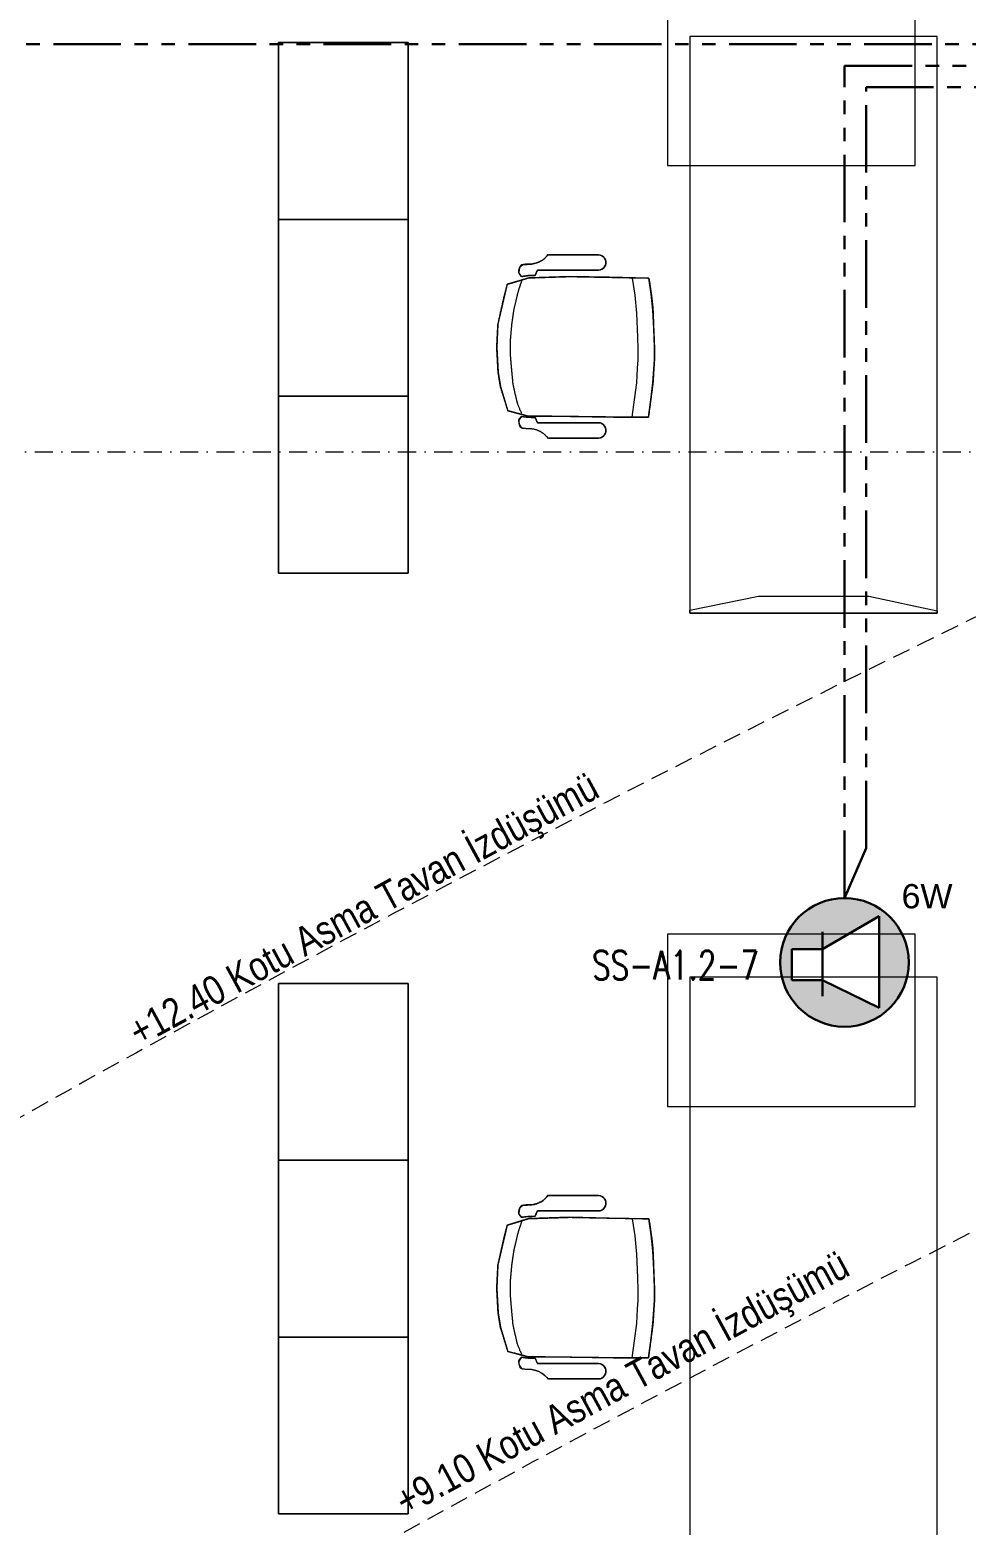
# Model space of a CAD drawing. Extents: x -1299 to 23780, y -3010 to 8106.
# Drawn here: x 7514 to 7839, y 1299 to 1818 of the extents above; entities that cross this region are included whole.
import ezdxf

# ---------------------------------------------------------------- set-up
doc = ezdxf.new("R2010")
doc.units = 0
doc.header["$LTSCALE"] = 25
doc.header["$MEASUREMENT"] = 0
for name, pattern in [('DASHDOT2', [0.5, 0.25, -0.125, 0, -0.125]), ('DOT2', [0.125, 0, -0.125]), ('HIDDEN', [0.375, 0.25, -0.125]), ('PHANTOM2', [1.25, 0.625, -0.125, 0.125, -0.125, 0.125, -0.125])]:
    doc.linetypes.add(name, pattern=pattern)
doc.layers.get('0').update_dxf_attribs({"color": 9, "lineweight": 9})
for name, color, linetype, lineweight in [('05', 9, 'Continuous', 9), ('20', 9, 'DOT2', 9), ('21', 9, 'Continuous', 9), ('35', 9, 'Continuous', 9), ('40', 9, 'Continuous', 9), ('E-KABLO', 7, 'Continuous', 30), ('E-YAZI', 7, 'Continuous', 30), ('Seslendirme', 7, 'Continuous', 30)]:
    doc.layers.add(name, color=color, linetype=linetype, lineweight=lineweight)
doc.styles.add('Arial', font='arial.ttf', dxfattribs={"height": 2.5})
doc.styles.add('ILGAZ', font='txttw.shx')
doc.styles.add('MuuM_TEXT-STANDART', font='ARIALN.TTF')

# ---------------------------------------------------------------- blocks, each defined once
blk = doc.blocks.new('Group-41-1')
for p, q in [((384804.5645, 69162.035), (384804.5645, 69161.585)), ((384805.1779, 69162.035), (384804.5645, 69162.035)), ((384805.1779, 69161.585), (384805.1779, 69162.035)), ((384804.5645, 69161.585), (384805.1779, 69161.585))]:
    blk.add_line(p, q)
at = {"flags": 128}
blk.add_lwpolyline([(384804.5645, 69162.035), (384805.1779, 69162.035), (384805.1779, 69161.585), (384804.5645, 69161.585)], close=True, dxfattribs=at)
blk = doc.blocks.new('Group-42-1')
at = {"layer": '05', "color": 7}
for p in [(-1.2267, 0), (-0.6133, 0), (0, 0)]:
    blk.add_blockref('Group-41-1', p, dxfattribs=at)
blk = doc.blocks.new('Group-258-1')
at = {"linetype": 'Continuous'}
for p, q in [((384800.0983, 69164.505), (384800.0936, 69164.5084)), ((384800.71, 69164.505), (384800.7146, 69164.5084)), ((384800.2257, 69164.3995), (384800.1668, 69164.4084)), ((384800.2892, 69164.3936), (384800.2257, 69164.3995)), ((384800.3717, 69164.3904), (384800.2892, 69164.3936)), ((384800.4137, 69164.389), (384800.3717, 69164.3904)), ((384800.4502, 69164.389), (384800.4137, 69164.389)), ((384800.4792, 69164.3908), (384800.4502, 69164.389)), ((384800.5299, 69164.394), (384800.4792, 69164.3908)), ((384800.5895, 69164.4019), (384800.5299, 69164.394)), ((384800.6491, 69164.4097), (384800.5895, 69164.4019))]:
    blk.add_line(p, q, dxfattribs=at)
at = {"linetype": 'Continuous', "flags": 128}
for points in [[(384800.0862, 69164.6997), (384800.0862, 69164.6409), (384800.0862, 69164.6409)], [(384800.722, 69164.6997), (384800.722, 69164.6409), (384800.722, 69164.6409)], [(384800.0862, 69164.6409), (384800.0862, 69164.5259), (384800.0862, 69164.6409)], [(384800.1395, 69164.5259), (384800.1395, 69164.6409), (384800.1395, 69164.6409)], [(384800.6687, 69164.5259), (384800.6687, 69164.6409), (384800.6687, 69164.6409)], [(384800.722, 69164.6409), (384800.722, 69164.5259), (384800.722, 69164.6409)], [(384800.0862, 69164.5259), (384800.0862, 69164.5259), (384800.087, 69164.52)], [(384800.0862, 69164.5259), (384800.087, 69164.52), (384800.087, 69164.52)], [(384800.087, 69164.52), (384800.087, 69164.52), (384800.0892, 69164.5143)], [(384800.087, 69164.52), (384800.0892, 69164.5143), (384800.0892, 69164.5143)], [(384800.1365, 69164.5143), (384800.1365, 69164.5143), (384800.1387, 69164.52)], [(384800.1365, 69164.5143), (384800.1387, 69164.52), (384800.1387, 69164.52)], [(384800.1387, 69164.52), (384800.1387, 69164.52), (384800.1395, 69164.5259)], [(384800.1387, 69164.52), (384800.1395, 69164.5259), (384800.1395, 69164.5259)], [(384800.6695, 69164.52), (384800.6695, 69164.52), (384800.6687, 69164.5259)], [(384800.6695, 69164.52), (384800.6687, 69164.5259), (384800.6687, 69164.5259)], [(384800.6718, 69164.5143), (384800.6718, 69164.5143), (384800.6695, 69164.52)], [(384800.6718, 69164.5143), (384800.6695, 69164.52), (384800.6695, 69164.52)], [(384800.7213, 69164.52), (384800.7213, 69164.52), (384800.719, 69164.5143)], [(384800.7213, 69164.52), (384800.719, 69164.5143), (384800.719, 69164.5143)], [(384800.722, 69164.5259), (384800.722, 69164.5259), (384800.7213, 69164.52)], [(384800.722, 69164.5259), (384800.7213, 69164.52), (384800.7213, 69164.52)], [(384800.0892, 69164.5143), (384800.0892, 69164.5143), (384800.0929, 69164.5094)], [(384800.0892, 69164.5143), (384800.0936, 69164.5084), (384800.0929, 69164.5094)], [(384800.0977, 69164.5054), (384800.0977, 69164.5054), (384800.1034, 69164.5026)], [(384800.0977, 69164.5054), (384800.1034, 69164.5026), (384800.1034, 69164.5026)], [(384800.1034, 69164.5026), (384800.1034, 69164.5026), (384800.1096, 69164.5011)], [(384800.1034, 69164.5026), (384800.1096, 69164.5011), (384800.1096, 69164.5011)], [(384800.1096, 69164.5011), (384800.1096, 69164.5011), (384800.1161, 69164.5011)], [(384800.1096, 69164.5011), (384800.1161, 69164.5011), (384800.1161, 69164.5011)], [(384800.1161, 69164.5011), (384800.1161, 69164.5011), (384800.1223, 69164.5026)], [(384800.1161, 69164.5011), (384800.1223, 69164.5026), (384800.1223, 69164.5026)], [(384800.1223, 69164.5026), (384800.1223, 69164.5026), (384800.128, 69164.5054)], [(384800.1223, 69164.5026), (384800.128, 69164.5054), (384800.128, 69164.5054)], [(384800.128, 69164.5054), (384800.128, 69164.5054), (384800.1328, 69164.5094)], [(384800.128, 69164.5054), (384800.1328, 69164.5094), (384800.1328, 69164.5094)], [(384800.1328, 69164.5094), (384800.1328, 69164.5094), (384800.1365, 69164.5143)], [(384800.1328, 69164.5094), (384800.1365, 69164.5143), (384800.1365, 69164.5143)], [(384800.6754, 69164.5094), (384800.6754, 69164.5094), (384800.6718, 69164.5143)], [(384800.6754, 69164.5094), (384800.6718, 69164.5143), (384800.6718, 69164.5143)], [(384800.6802, 69164.5054), (384800.6802, 69164.5054), (384800.6754, 69164.5094)], [(384800.6802, 69164.5054), (384800.6754, 69164.5094), (384800.6754, 69164.5094)], [(384800.6859, 69164.5026), (384800.6859, 69164.5026), (384800.6802, 69164.5054)], [(384800.6859, 69164.5026), (384800.6802, 69164.5054), (384800.6802, 69164.5054)], [(384800.6922, 69164.5011), (384800.6922, 69164.5011), (384800.6859, 69164.5026)], [(384800.6922, 69164.5011), (384800.6859, 69164.5026), (384800.6859, 69164.5026)], [(384800.6986, 69164.5011), (384800.6986, 69164.5011), (384800.6922, 69164.5011)], [(384800.6986, 69164.5011), (384800.6922, 69164.5011), (384800.6922, 69164.5011)], [(384800.7048, 69164.5026), (384800.7048, 69164.5026), (384800.6986, 69164.5011)], [(384800.7048, 69164.5026), (384800.6986, 69164.5011), (384800.6986, 69164.5011)], [(384800.7105, 69164.5054), (384800.7105, 69164.5054), (384800.7048, 69164.5026)], [(384800.7105, 69164.5054), (384800.7048, 69164.5026), (384800.7048, 69164.5026)], [(384800.719, 69164.5143), (384800.7146, 69164.5084), (384800.7153, 69164.5094)], [(384800.719, 69164.5143), (384800.719, 69164.5143), (384800.7153, 69164.5094)]]:
    blk.add_lwpolyline(points, close=True, dxfattribs=at)
at = {"linetype": 'Continuous'}
for points in [[(384800.1886, 69164.8426), (384800.1775, 69164.8055), (384800.1663, 69164.7685)], [(384800.2312, 69164.8536), (384800.2099, 69164.8481), (384800.1886, 69164.8426)], [(384800.3272, 69164.8751), (384800.2792, 69164.8644), (384800.2312, 69164.8536)], [(384800.3841, 69164.8318), (384800.3546, 69164.8291), (384800.3252, 69164.8264)], [(384800.4074, 69164.8792), (384800.3673, 69164.8772), (384800.3272, 69164.8751)], [(384800.4307, 69164.8318), (384800.4074, 69164.8318), (384800.3841, 69164.8318)], [(384800.4932, 69164.8746), (384800.4503, 69164.8769), (384800.4074, 69164.8792)], [(384800.4872, 69164.8271), (384800.4589, 69164.8295), (384800.4307, 69164.8318)], [(384800.5432, 69164.8666), (384800.5182, 69164.8706), (384800.4932, 69164.8746)], [(384800.6271, 69164.8405), (384800.5851, 69164.8535), (384800.5432, 69164.8666)], [(384800.6454, 69164.7717), (384800.6363, 69164.8061), (384800.6271, 69164.8405)], [(384800.1182, 69164.7571), (384800.1184, 69164.788), (384800.1261, 69164.8013), (384800.1481, 69164.8026)], [(384800.1481, 69164.8026), (384800.1523, 69164.8031), (384800.1616, 69164.7937)], [(384800.1616, 69164.7937), (384800.1601, 69164.7826), (384800.1585, 69164.7715)], [(384800.2113, 69164.8039), (384800.1911, 69164.7972), (384800.1708, 69164.7905)], [(384800.2746, 69164.8191), (384800.2429, 69164.8115), (384800.2113, 69164.8039)], [(384800.3252, 69164.8264), (384800.2999, 69164.8227), (384800.2746, 69164.8191)], [(384800.5356, 69164.8225), (384800.5114, 69164.8248), (384800.4872, 69164.8271)], [(384800.5919, 69164.8096), (384800.5638, 69164.8161), (384800.5356, 69164.8225)], [(384800.637, 69164.7924), (384800.6046, 69164.8075), (384800.5919, 69164.8096)], [(384800.6601, 69164.8026), (384800.656, 69164.8031), (384800.6466, 69164.7937)], [(384800.6466, 69164.7937), (384800.6482, 69164.7826), (384800.6497, 69164.7715)], [(384800.69, 69164.7571), (384800.6898, 69164.788), (384800.6822, 69164.8013), (384800.6601, 69164.8026)], [(384800.0854, 69164.7011), (384800.1126, 69164.7212), (384800.1182, 69164.7571)], [(384800.158, 69164.7461), (384800.1488, 69164.7423), (384800.1395, 69164.7385)], [(384800.1395, 69164.7385), (384800.1395, 69164.6897), (384800.1395, 69164.6409)], [(384800.1585, 69164.7715), (384800.1583, 69164.7588), (384800.158, 69164.7461)], [(384800.1663, 69164.7685), (384800.1639, 69164.6975), (384800.1616, 69164.6266)], [(384800.6491, 69164.4746), (384800.6472, 69164.6232), (384800.6454, 69164.7717)], [(384800.6497, 69164.7715), (384800.65, 69164.7588), (384800.6502, 69164.7461)], [(384800.6502, 69164.7461), (384800.6595, 69164.7423), (384800.6687, 69164.7385)], [(384800.6687, 69164.7385), (384800.6687, 69164.6897), (384800.6687, 69164.6409)], [(384800.7229, 69164.7011), (384800.6957, 69164.7212), (384800.69, 69164.7571)], [(384800.1616, 69164.6266), (384800.1642, 69164.4892), (384800.1668, 69164.3518)], [(384800.6491, 69164.3531), (384800.6491, 69164.4138), (384800.6491, 69164.4746)], [(384800.1668, 69164.3518), (384800.2302, 69164.3409), (384800.278, 69164.3374)], [(384800.278, 69164.3374), (384800.3427, 69164.3349), (384800.4074, 69164.3324)], [(384800.4074, 69164.3324), (384800.4288, 69164.3324), (384800.4502, 69164.3324)], [(384800.4502, 69164.3324), (384800.4901, 69164.3349), (384800.5299, 69164.3374)], [(384800.5299, 69164.3374), (384800.5895, 69164.3452), (384800.6491, 69164.3531)]]:
    blk.add_open_spline(points, degree=2, dxfattribs=at)
at = {"layer": '40'}
blk.add_lwpolyline([(384800.6491, 69164.3531), (384800.5895, 69164.3452), (384800.5299, 69164.3374), (384800.4502, 69164.3324), (384800.4074, 69164.3324), (384800.3427, 69164.3349), (384800.278, 69164.3374), (384800.2222, 69164.3433), (384800.1668, 69164.3518), (384800.1642, 69164.4892), (384800.1616, 69164.6266), (384800.1639, 69164.6975), (384800.1663, 69164.7685), (384800.1732, 69164.7913), (384800.1886, 69164.8426), (384800.3272, 69164.8751), (384800.4074, 69164.8792), (384800.4932, 69164.8746), (384800.5432, 69164.8666), (384800.6271, 69164.8405), (384800.6454, 69164.7717), (384800.6472, 69164.6232), (384800.6491, 69164.4746), (384800.6491, 69164.4097)], close=True, dxfattribs=at)
for points in [[(384800.1395, 69164.7385), (384800.158, 69164.7461), (384800.1583, 69164.7588), (384800.1585, 69164.7715), (384800.1616, 69164.7937), (384800.1481, 69164.8026, 0.293897), (384800.1206, 69164.7899), (384800.1182, 69164.7571, -0.205), (384800.0854, 69164.7011), (384800.0862, 69164.6997), (384800.0862, 69164.5259, 0.937941), (384800.1395, 69164.5259)], [(384800.6687, 69164.7385), (384800.6502, 69164.7461), (384800.65, 69164.7588), (384800.6497, 69164.7715), (384800.6466, 69164.7937), (384800.6601, 69164.8026, -0.293897), (384800.6877, 69164.7899), (384800.69, 69164.7571, 0.205), (384800.7229, 69164.7011), (384800.722, 69164.6997), (384800.722, 69164.5259, -0.937941), (384800.6687, 69164.5259)]]:
    blk.add_lwpolyline(points, format="xyb", close=True, dxfattribs=at)
blk = doc.blocks.new('p-ma-audi')
for p, q in [((-7.57, 155.19), (-7.57, 200)), ((-85.7, 155.19), (-7.57, 155.19))]:
    blk.add_line(p, q)
at = {"flags": 128}
for points in [[(-7.57, 200), (-7.57, 214.96), (-93.45, 214.96), (-93.45, 155.19), (-85.7, 155.19)], [(-85.7, 0.04), (-85.7, 0.94), (-61.93, 5.88), (-23.62, 5.88), (0, 0.73), (0, 0), (-85.67, 0)]]:
    blk.add_lwpolyline(points, dxfattribs=at)
for points in [[(-85.7, 200), (-85.7, 0), (0, 0), (0, 200), (-85.7, 200)], [(-85.7, 200), (-85.7, 0), (0, 0), (0, 200)]]:
    blk.add_lwpolyline(points, close=True, dxfattribs=at)
blk = doc.blocks.new('ep_pc')
at = {"layer": 'Seslendirme'}
h = blk.add_hatch(color=3, dxfattribs=at)
h.paths.add_polyline_path([(-42.32, 0, 1), (42.32, 0, 1)])
h.paths.add_polyline_path([(22.84, 30.36), (22.84, -29.95), (-14.38, -11.65), (-34.74, -11.65), (-34.74, 8.64), (-14.38, 8.64)], flags=16)
at = {"layer": 'Seslendirme', "color": 3}
for p, q in [((-14.38, 8.64), (22.84, 30.36)), ((22.84, 30.36, 1200), (22.84, -29.95, 1200)), ((-14.38, 20.19), (-14.38, -22.15)), ((-34.74, 8.64), (-14.38, 8.64)), ((-34.74, -11.65), (-34.74, 8.64)), ((-14.38, -11.65), (-34.74, -11.65)), ((22.84, -29.95), (-14.38, -11.65))]:
    blk.add_line(p, q, dxfattribs=at)
blk.add_circle((0, 0), 42.32, dxfattribs=at)
at = {"color": 3, "insert": (37.6, 51.57), "char_height": 16, "attachment_point": 1, "style": 'Arial'}
blk.add_mtext_dynamic_manual_height_columns('6W', width=27.142, gutter_width=12.5, heights=[0], dxfattribs=at)

msp = doc.modelspace()

# ---------------------------------------------------------------- linework, layer by layer
at = {"layer": '20', "linetype": 'HIDDEN', "lineweight": 0}
for points in [[(7497.5, 1433.22, -0.101512), (9968.66, 2228.47, -0.101512)], [(7129.5, 979.76, -0.152644), (10705.5, 2076.19, -0.10573)]]:
    msp.add_lwpolyline(points, format="xyb", dxfattribs=at)
at = {"layer": '21', "linetype": 'DASHDOT2'}
msp.add_lwpolyline([(6835.48, 1671.62), (10934.42, 1671.62)], dxfattribs=at)
at = {"layer": '35'}
msp.add_lwpolyline([(10004.84, 1897.89, 0.099521), (7703.07, 1167.17), (7703.07, 1167.17), (7647.15, 1268.13, 0.006902), (7497.58, 1182.57), (7497.58, 1835), (7909.5, 1835), (7909.5, 2075), (7894.5, 2075), (7894.5, 2325), (7909.5, 2325), (7909.5, 2483.5), (7895.44, 2489.8), (7892.5, 2489.8), (7892.5, 2570.2), (7895.5, 2570.2), (7909.5, 2576.5), (7909.5, 2652), (7890.5, 2652), (7890.5, 2768), (7909.5, 2768), (7909.5, 2803), (8525.5, 2803)], format="xyb", dxfattribs=at)
at = {"layer": 'E-KABLO', "color": 6, "linetype": 'PHANTOM2', "ltscale": 1.5}
msp.add_line((7475.46, 1813), (7924.66, 1813), dxfattribs=at)
at = {"layer": 'E-KABLO', "color": 5, "linetype": 'PHANTOM2', "ltscale": 1.5}
for p, q in [((7796.73, 1516.81), (7796.73, 1805.5)), ((7796.73, 1805.5), (8271.48, 1805.5)), ((7804.23, 1534.05), (7804.23, 1798)), ((7804.23, 1798), (8305.29, 1798)), ((7796.73, 1516.81), (7804.23, 1534.05))]:
    msp.add_line(p, q, dxfattribs=at)

# ---------------------------------------------------------------- block references
at = {"xscale": 0.5269084435782805, "yscale": 0.5269084435782805, "zscale": 0.5269084435782805}
msp.add_blockref('ep_pc', (7796.73, 1494.49), dxfattribs=at)
at = {"layer": '05', "color": 7}
for p in [(7828.84, 1615.66), (7828.84, 1289.36)]:
    msp.add_blockref('p-ma-audi', p, dxfattribs=at)
at = {"layer": '05', "color": 7, "xscale": -100, "yscale": 100, "zscale": 100, "rotation": 90}
for p in [(6923803.96, 38482147.3), (6923803.96, 38481821)]:
    msp.add_blockref('Group-42-1', p, dxfattribs=at)
at = {"layer": '05', "color": 7, "extrusion": (0, 0, -1), "xscale": 100, "yscale": 100, "zscale": -100, "rotation": 270}
for p in [(-6924164.06, 38481748.53), (-6924164.06, 38481422.23)]:
    msp.add_blockref('Group-258-1', p, dxfattribs=at)

# ---------------------------------------------------------------- texts
at = {"layer": '21', "style": 'MuuM_TEXT-STANDART'}
for s, p in [('+12.40 Kotu Asma Tavan İzdüşümü', (7552.1, 1465.14)), ('+9.10 Kotu Asma Tavan İzdüşümü ', (7644.53, 1302.29))]:
    msp.add_text(s, height=10, rotation=28.5004, dxfattribs=at).set_placement(p)
at = {"layer": 'E-YAZI', "color": 3, "style": 'ILGAZ', "width": 0.75}
msp.add_text('SS-A1.2-7', height=10, dxfattribs=at).set_placement((7709.21, 1488.52))

doc.saveas('drawing.dxf')
